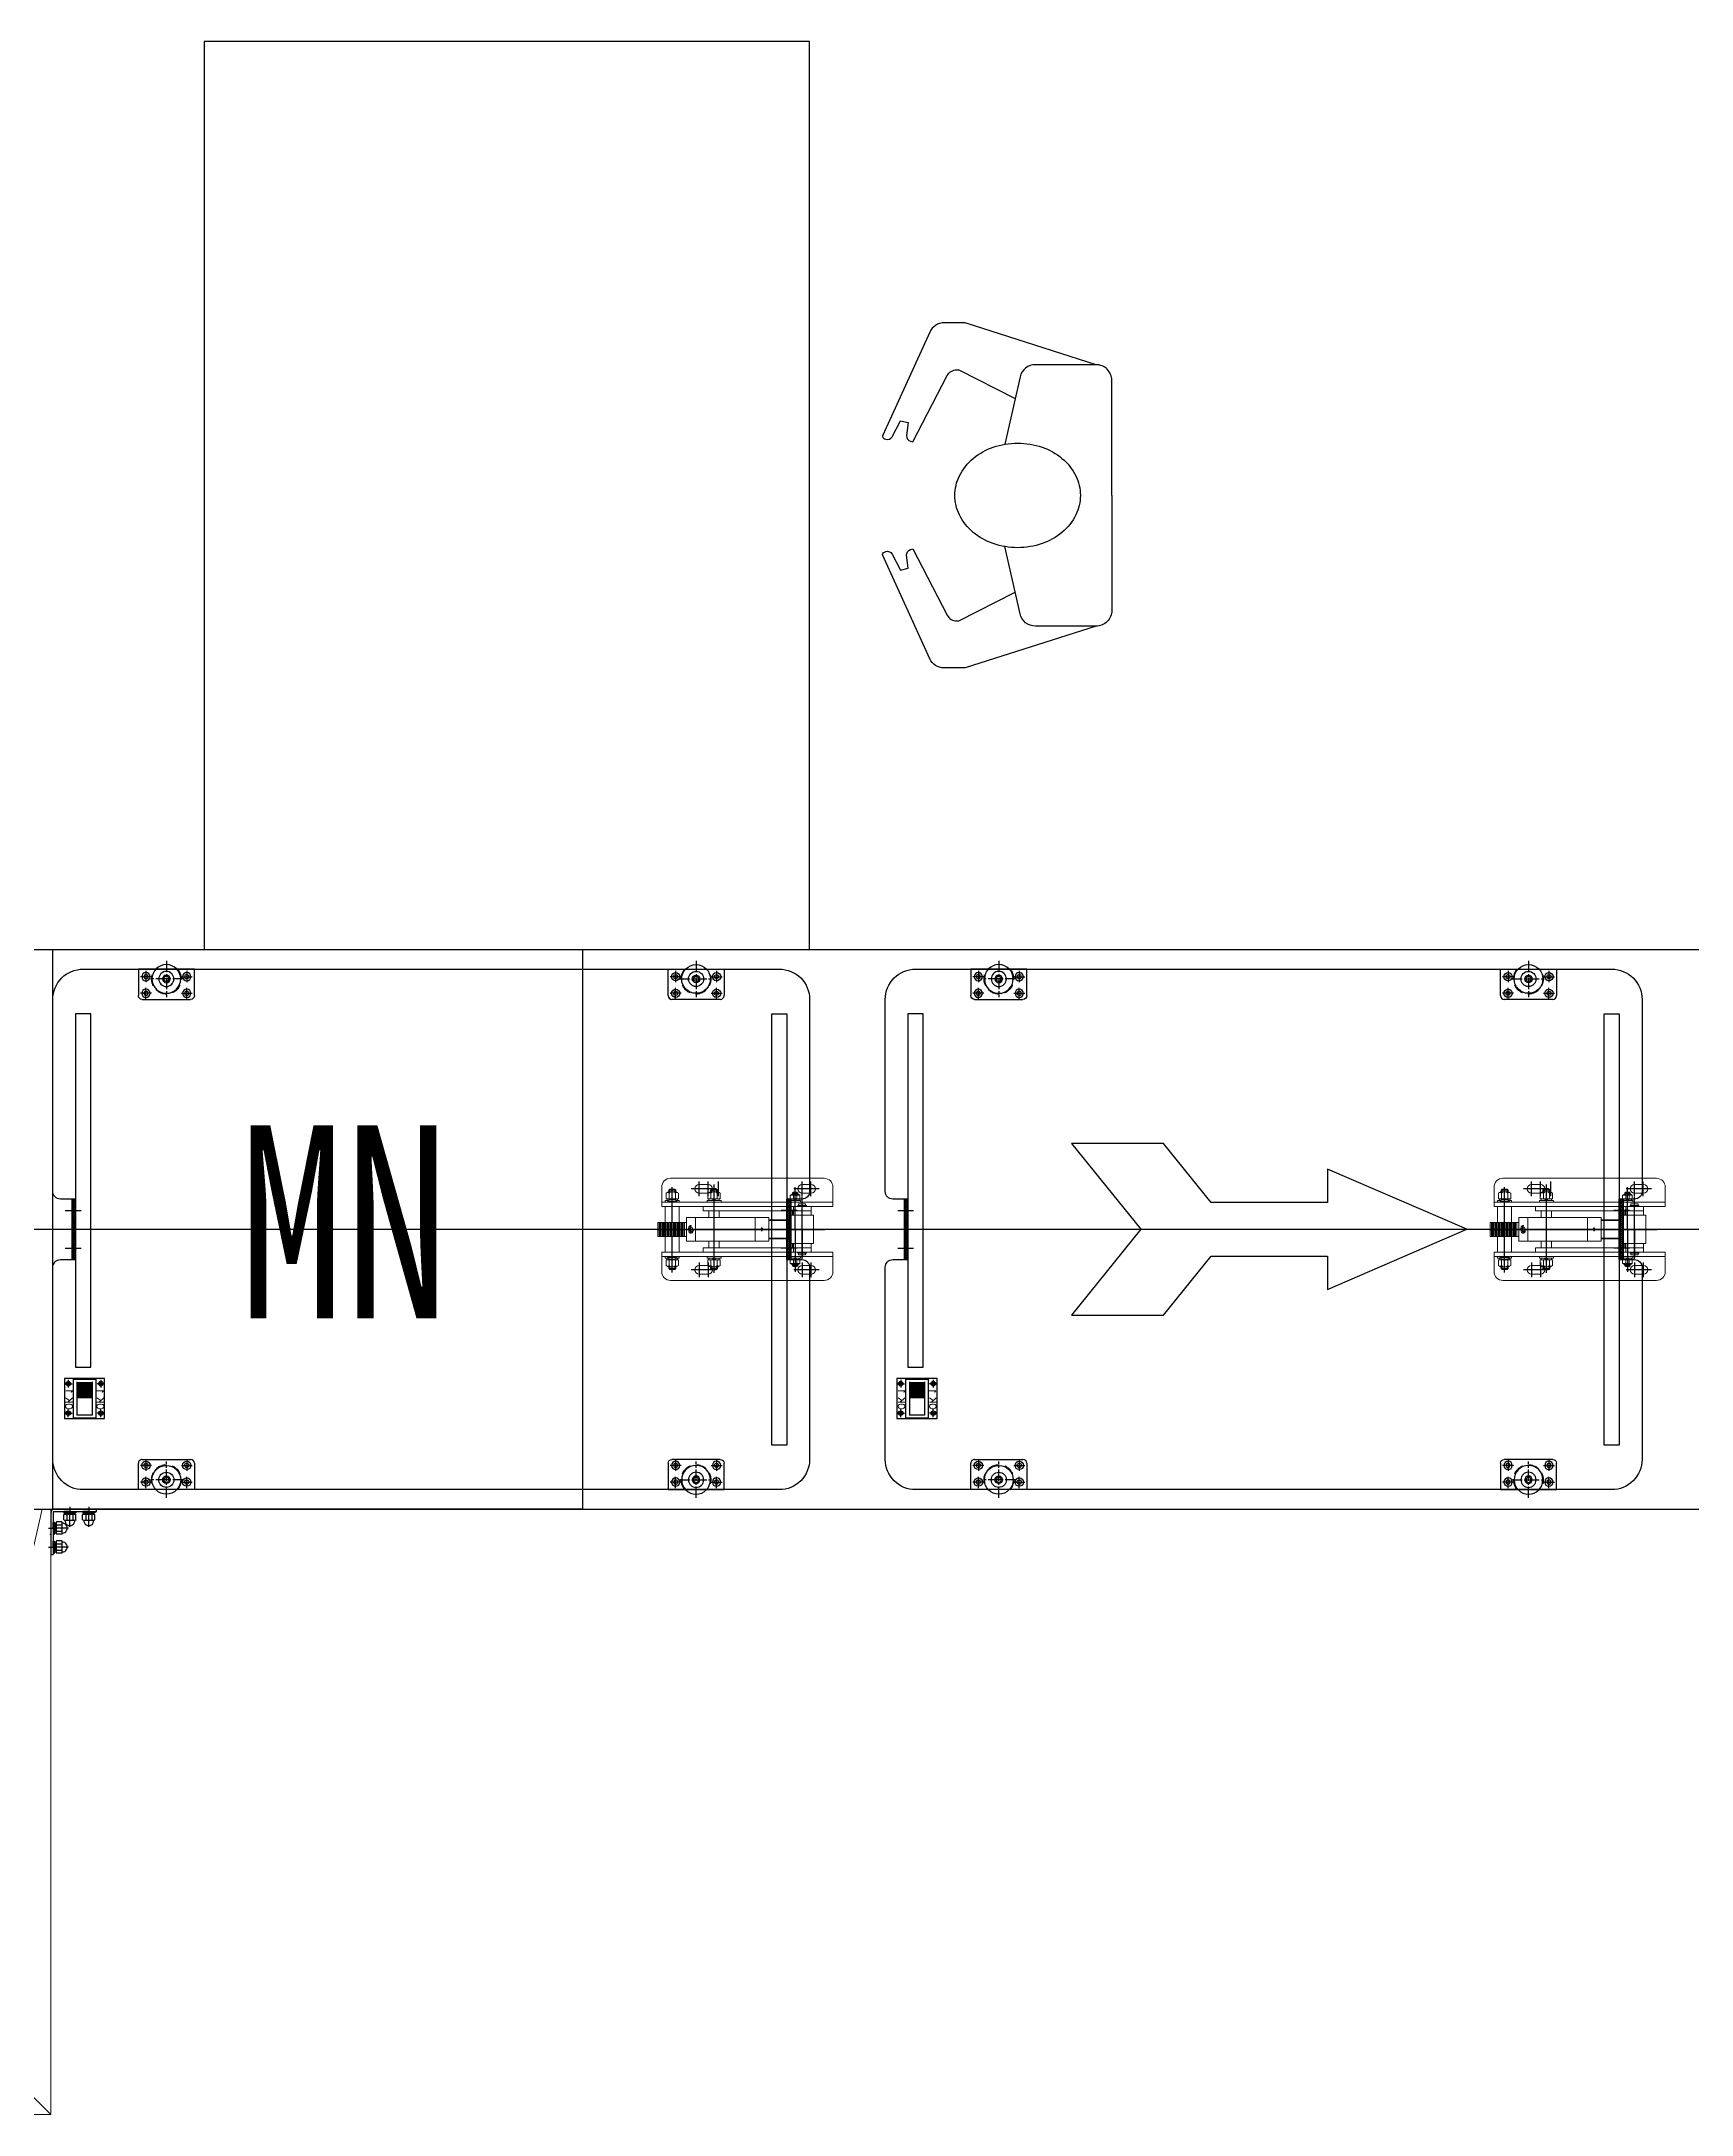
# Model space of a CAD drawing. Extents: x 539033 to 804858, y 468425 to 1263560.
# Drawn here: x 715061 to 717241, y 507701 to 510441 of the extents above; entities that cross this region are included whole.
import ezdxf

# ---------------------------------------------------------------- set-up
doc = ezdxf.new("R2010")
doc.units = 0
doc.header["$LTSCALE"] = 1000
doc.header["$MEASUREMENT"] = 0
for name, pattern in [('3', [5, 2.5, -1.25, 0, -1.25]), ('ACAD_ISO04W100', [30, 24, -3, 0, -3]), ('ACAD_ISO10W100', [18.5, 12, -3, 0.5, -3]), ('CENTER', [50.8, 31.75, -6.35, 6.35, -6.35]), ('CENTER2', [1.125, 0.75, -0.125, 0.125, -0.125]), ('CENTERX2', [4, 2.5, -0.5, 0.5, -0.5]), ('DASH', [0.35, 0.25, -0.1]), ('DASHDOT', [25.4, 12.7, -6.35, 0, -6.35]), ('DASHED', [0.75, 0.5, -0.25]), ('DASHED2', [0.375, 0.25, -0.125]), ('HIDDEN', [0.375, 0.25, -0.125])]:
    doc.linetypes.add(name, pattern=pattern)
doc.layers.get('0').update_dxf_attribs({"linetype": 'CONTINUOUS'})
for name, color, linetype in [('1', 1, 'DASHDOT'), ('11', 230, 'CONTINUOUS'), ('C', 1, 'CONTINUOUS'), ('center', 10, 'CENTER'), ('CONTINOUS', 3, 'CONTINUOUS'), ('DIAMENSION', 7, 'CONTINUOUS'), ('DIM', 6, 'CONTINUOUS'), ('L', 3, 'CONTINUOUS'), ('L2', 7, 'CONTINUOUS'), ('LAYER1', 4, 'CONTINUOUS'), ('实线', 7, 'CONTINUOUS'), ('流水线', 4, 'CONTINUOUS')]:
    doc.layers.add(name, color=color, linetype=linetype)
for name, color, linetype, lineweight in [('3', 7, 'ACAD_ISO04W100', 15), ('7', 7, '3', 9), ('CAXA0', 7, 'CONTINUOUS', 25), ('中心线', 1, 'ACAD_ISO10W100', 15), ('实线1', 3, 'CONTINUOUS', 35)]:
    doc.layers.add(name, color=color, linetype=linetype, lineweight=lineweight)
doc.styles.add('HZ1', font='', dxfattribs={"width": 0.8})
doc.styles.get("Standard").update_dxf_attribs({"font": 'txt.shx', "width": 0.7, "height": 500, "bigfont": 'hzdx.shx'})
doc.styles.get('HZ1').set_extended_font_data('SimSun')

# ---------------------------------------------------------------- blocks, each defined once
blk = doc.blocks.new('A$C71255F21')
for p, q in [((8.5, 14.2), (8.5, 2)), ((9, 16.2), (16, 16.2)), ((16, 12.1), (9, 12.1)), ((16, 4), (9, 4)), ((16.5, 14.2), (16.5, 2)), ((9, 0), (16, 0))]:
    blk.add_line(p, q)
for centre, radius, start, end in [((8, 8.1), 6.52, 85.7578, 274.2422), ((12.8, 14.2), 4.35, 152.2606, 207.7394), ((25.1, 8.1), 16.7, 165.9241, 194.0759), ((12.8, 2), 4.35, 152.2606, 207.7394), ((12.1, 14.2), 4.35, 332.2606, 27.7394), ((-0.2, 8.1), 16.7, 345.9241, 14.0759), ((12.1, 2), 4.35, 332.2606, 27.7394)]:
    blk.add_arc(centre, radius, start, end)
at = {"layer": 'LAYER1'}
blk.add_line((0, 8.1), (18.2, 8.1), dxfattribs=at)
blk = doc.blocks.new('A$C20C930E1')
for p, q in [((2.1, 14.1), (0, 14.1)), ((0, 14.1), (0, 12.4)), ((0, 12.4), (0, 3.5)), ((2.1, 8.8), (0, 8.2)), ((2.1, 7.2), (0, 6.5)), ((0, 1.9), (0, 3.6)), ((2.1, 1.9), (0, 1.9)), ((3.7, 16), (2.1, 16)), ((2.1, 16), (2.1, 14.1)), ((2.1, 14.1), (2.1, 3.5)), ((2.1, 1.9), (2.1, 12.5)), ((2.1, 0), (2.1, 1.9)), ((3.7, 8), (3.7, 16)), ((3.7, 8), (3.7, 0)), ((3.7, 0), (2.1, 0))]:
    blk.add_line(p, q)
blk = doc.blocks.new('A$C2E9F6F37')
for p, q in [((60, 63.3), (57, 63.3)), ((57, 7.3), (57, 63.3)), ((60, 8.3), (60, 63.3)), ((61.5, 36.3), (60, 36.3)), ((61.5, 36.3), (60, 36.3)), ((0, 6.3), (0, 3.3)), ((56, 6.3), (0, 6.3)), ((56, 3.3), (0, 3.3))]:
    blk.add_line(p, q)
for centre, radius, start, end in [((55.8, 7.5), 4.23, 272.1794, 10.501), ((56, 7.3), 1, 270, 0)]:
    blk.add_arc(centre, radius, start, end)
at = {"layer": 'center'}
for p, q in [((63.4, 53.3), (54.1, 53.3)), ((63.4, 28.3), (54.1, 28.3)), ((10, 0), (10, 9.8)), ((35, 0), (35, 9.8))]:
    blk.add_line(p, q, dxfattribs=at)
for name, p in [('A$C71255F21', (36.8, 45.1)), ('A$C20C930E1', (53.3, 45.3)), ('A$C71255F21', (36.8, 20.1)), ('A$C20C930E1', (53.3, 20.3))]:
    blk.add_blockref(name, p)
at = {"rotation": 270}
for name, p in [('A$C71255F21', (1.9, 26.4)), ('A$C20C930E1', (2, 10)), ('A$C71255F21', (26.9, 26.4)), ('A$C20C930E1', (27, 10))]:
    blk.add_blockref(name, p, dxfattribs=at)
blk = doc.blocks.new('A$C066E504F')
at = {"layer": 'L'}
for p, q in [((20, 79.8), (20, 0.2)), ((22, 73.3), (22, 6.7)), ((28, 73.3), (28, 6.7)), ((30, 79.8), (30, 0.2))]:
    blk.add_line(p, q, dxfattribs=at)
blk.add_lwpolyline([(49.3, 0), (30.6, 0, -0.331206), (29.8, 0.5), (27.9, 7, 0.331206), (27.2, 7.5), (22.8, 7.5, 0.331206), (22.1, 7), (20.2, 0.5, -0.331206), (19.4, 0), (0.7, 0, -0.414214), (0, 0.7), (0, 79.2, -0.414214), (0.7, 80), (19.4, 80, -0.331206), (20.2, 79.5), (22.1, 73, 0.331206), (22.8, 72.5), (27.2, 72.5, 0.331206), (27.9, 73), (29.8, 79.5, -0.331206), (30.6, 80), (49.3, 80, -0.414214), (50, 79.2), (50, 0.7, -0.414214)], format="xyb", close=True, dxfattribs=at)
for p in [(22.3, 72.7), (27.8, 72.7), (28, 6), (20, 0), (20, 0), (30, 0)]:
    blk.add_point(p, dxfattribs=at)
blk = doc.blocks.new('A$C4B97413C')
for p, q in [((4.6, 258), (4.6, 226.9)), ((4.6, 208), (4.6, 258)), ((4.6, 226.9), (4.6, 250.9)), ((14.6, 268), (19.1, 268)), ((92.6, 268), (19.1, 268)), ((29.1, 258), (29.1, 208)), ((39.1, 268), (68.1, 268)), ((78.1, 258), (78.1, 208)), ((102.6, 258), (102.6, 226.9)), ((102.6, 226.9), (102.6, 250.9)), ((0, 223), (6.6, 223)), ((4.2, 226.7), (4.6, 226.7)), ((4.2, 219.4), (4.2, 226.7)), ((4.2, 219.4), (4.6, 219.4)), ((4.6, 226.7), (4.6, 226.9)), ((4.6, 219.4), (4.6, 226.7)), ((4.6, 219.2), (4.6, 219.4)), ((51.1, 223), (56.1, 223)), ((53.6, 220.5), (53.6, 225.5)), ((107.2, 223), (100.6, 223)), ((102.6, 226.7), (102.6, 226.9)), ((103, 226.7), (102.6, 226.7)), ((102.6, 219.4), (102.6, 226.7)), ((103, 219.4), (102.6, 219.4)), ((102.6, 219.2), (102.6, 219.4)), ((102.6, 219.2), (102.6, 208)), ((103, 219.4), (103, 226.7)), ((4.6, 208), (102.6, 208)), ((8.6, 38), (8.6, 208)), ((11.6, 208), (11.6, 110)), ((14.6, 208), (14.6, 110)), ((19.6, 208), (19.6, 110)), ((22.6, 208), (22.6, 110)), ((26.6, 208), (26.6, 110)), ((29.6, 208), (29.6, 110)), ((34.6, 208), (34.6, 110)), ((37.6, 208), (37.6, 110)), ((42.6, 208), (42.6, 110)), ((64.6, 208), (64.6, 110)), ((69.6, 208), (69.6, 110)), ((72.6, 208), (72.6, 110)), ((77.6, 208), (77.6, 110)), ((80.6, 208), (80.6, 110)), ((84.6, 208), (84.6, 110)), ((87.6, 208), (87.6, 110)), ((92.6, 208), (92.6, 110)), ((95.6, 208), (95.6, 110)), ((98.6, 208), (98.6, 38)), ((11.6, 110), (8.6, 110)), ((26.6, 110), (8.6, 110)), ((19.6, 110), (14.6, 110)), ((26.6, 110), (22.6, 110)), ((34.6, 110), (29.6, 110)), ((42.6, 110), (37.6, 110)), ((69.6, 110), (64.6, 110)), ((77.6, 110), (72.6, 110)), ((84.6, 110), (80.6, 110)), ((82.6, 110), (98.6, 110)), ((92.6, 110), (87.6, 110)), ((98.6, 110), (95.6, 110)), ((98.6, 103), (8.6, 103)), ((8.6, 91.2), (13.6, 91.2)), ((98.6, 91.2), (93.6, 91.2)), ((23.6, 81.2), (23.6, 38)), ((83.6, 81.2), (83.6, 38)), ((98.6, 38), (8.6, 38)), ((83.6, 50.1), (23.6, 50.1)), ((38.1, 28), (38.1, 38)), ((69.1, 28), (38.1, 28)), ((46.1, 0), (46.1, 28)), ((61.1, 23.1), (61.1, 28)), ((69.1, 28), (69.1, 38)), ((58.1, 25), (46.1, 25)), ((61.1, 25), (58.1, 25)), ((58.1, 0), (58.1, 25)), ((61.1, 23.1), (61.1, 0)), ((58.1, 0), (46.1, 0)), ((58.1, 0), (61.1, 0))]:
    blk.add_line(p, q)
blk.add_lwpolyline([(53.6, 219.2), (50.3, 221.1), (50.3, 224.9), (53.6, 226.9), (56.9, 224.9), (56.9, 221.1)], close=True)
blk.add_circle((53.6, 223), 3.83)
for centre, radius, start, end in [((14.6, 258), 10, 90, 180), ((19.1, 258), 10, 0, 90), ((39.1, 258), 10, 90, 180), ((68.1, 258), 10, 0, 90), ((88.1, 258), 10, 90, 180), ((92.6, 258), 10, 0, 90), ((5.8, 223), 3.83, 114.4561, 245.5439), ((101.4, 223), 3.83, 294.4561, 65.5439), ((13.6, 81.2), 10, 0, 90), ((93.6, 81.2), 10, 90, 180)]:
    blk.add_arc(centre, radius, start, end)
at = {"layer": '中心线', "color": 1, "linetype": 'CENTER', "lineweight": 5, "ltscale": 0.3}
blk.add_line((53.6, 0), (53.6, 269.9), dxfattribs=at)
blk = doc.blocks.new('A$C08324176')
at = {"color": 1, "linetype": 'CENTERX2', "lineweight": 30, "ltscale": 0.005}
for p, q in [((20, 44), (20, 61.6)), ((100, 44), (100, 61.6)), ((32.2, 53), (8.3, 53)), ((20, 14.9), (20, 30.7)), ((87.8, 53), (111.7, 53)), ((100, 14.9), (100, 30.7)), ((31.8, 23), (8.2, 23)), ((88.2, 23), (111.8, 23))]:
    blk.add_line(p, q, dxfattribs=at)
at = {"color": 1, "linetype": 'CENTERX2', "lineweight": 30, "ltscale": 0.015}
blk.add_line((60, 0), (60, 77.2), dxfattribs=at)
at = {"layer": 'CONTINOUS', "lineweight": 30}
for p, q in [((0, 72.9), (0, 5.9)), ((0, 72.9), (120, 72.9)), ((0, 67.9), (120, 67.9)), ((25, 57.5), (15, 57.5)), ((95, 57.5), (105, 57.5)), ((120, 72.9), (120, 5.9)), ((25, 48.5), (15, 48.5)), ((25, 27.5), (15, 27.5)), ((95, 48.5), (105, 48.5)), ((95, 27.5), (105, 27.5)), ((3, 2.9), (117, 2.9)), ((25, 18.5), (15, 18.5)), ((95, 18.5), (105, 18.5))]:
    blk.add_line(p, q, dxfattribs=at)
for centre, radius, start, end in [((15, 53), 4.5, 90, 270), ((25, 53), 4.5, 270, 90), ((95, 53), 4.5, 90, 270), ((105, 53), 4.5, 270, 90), ((15, 23), 4.5, 90, 270), ((25, 23), 4.5, 270, 90), ((95, 23), 4.5, 90, 270), ((105, 23), 4.5, 270, 90), ((3, 5.9), 3, 180, 270), ((117, 5.9), 3, 270, 0)]:
    blk.add_arc(centre, radius, start, end, dxfattribs=at)
blk = doc.blocks.new('A$C059E2112')
at = {"color": 1, "linetype": 'CENTER', "ltscale": 0.2}
for p, q in [((13.5, 56), (2.1, 56)), ((29.6, 29.5), (0, 29.5)), ((19.7, 36.1), (19.7, 24.4)), ((13.3, 3), (2.1, 3))]:
    blk.add_line(p, q, dxfattribs=at)
at = {"linetype": 'Continuous'}
for p, q in [((5.3, 59), (3.7, 52.7)), ((9.1, 59), (5.5, 59)), ((9.3, 59), (10.9, 52.7)), ((3.7, 53), (3.7, 29.5)), ((10.9, 52.7), (3.7, 52.7)), ((3.7, 6), (3.7, 29.5)), ((10.9, 52.7), (10.9, 9.5)), ((25.7, 49.5), (25.7, 29.5)), ((25.7, 9.5), (25.7, 29.5)), ((5.3, 0), (3.7, 6.3)), ((10.9, 6.3), (3.7, 6.3)), ((9.1, 0), (5.5, 0)), ((9.3, 0), (10.9, 6.3)), ((10.9, 6.3), (10.9, 9.5))]:
    blk.add_line(p, q, dxfattribs=at)
at = {"linetype": 'DASHDOT', "ltscale": 0.5}
for p, q in [((25.7, 49.5), (10.9, 49.5)), ((25.7, 9.5), (10.9, 9.5))]:
    blk.add_line(p, q, dxfattribs=at)
at = {"linetype": 'Continuous'}
blk.add_circle((19.7, 29.5), 1.5, dxfattribs=at)
blk.add_arc((19.7, 29.5), 2, 270, 180, dxfattribs=at)
blk = doc.blocks.new('A$C7D0806E8')
at = {"lineweight": 18}
h = blk.add_hatch(dxfattribs=at)
h.set_pattern_fill('HEX', color=256, scale=50, angle=90, style=0)
h.set_pattern_definition([(180, (-65338.886, -27603.059), (4e-15, -10.8253175), [6.25, -12.5]), (300, (-65338.886, -27603.059), (9.375, 5.4126588), [6.25, -12.5]), (240, (-65345.136, -27603.059), (9.375, -5.4126588), [6.25, -12.5])])
h.paths.add_polyline_path([(412.5, 45), (362.5, 45), (362.5, 770), (412.5, 770)])
h = blk.add_hatch(dxfattribs=at)
h.set_pattern_fill('HEX', color=256, scale=50, angle=90, style=0)
h.set_pattern_definition([(7e-15, (66713.887, -27603.059), (4e-15, -10.8253175), [6.25, -12.5]), (240, (66713.887, -27603.059), (-9.375, 5.4126588), [6.25, -12.5]), (300, (66720.137, -27603.059), (-9.375, -5.4126588), [6.25, -12.5])])
h.paths.add_polyline_path([(962.5, 45), (1012.5, 45), (1012.5, 770), (962.5, 770)])
at = {"color": 1, "linetype": 'CENTER2'}
blk.add_line((687.5, 0), (687.5, 800), dxfattribs=at)
at = {"lineweight": 18}
for p in [(363.3, 770), (362.5, 769.3)]:
    blk.add_line(p, (362.5, 770), dxfattribs=at)
at = {"color": 3, "linetype": 'DASH'}
for p, q in [((449.5, 772), (422.5, 772)), ((449.5, 775), (449.5, 38)), ((925.5, 775), (925.5, 38)), ((925.5, 772), (952.5, 772)), ((452.5, 38), (422.5, 38)), ((922.5, 38), (952.5, 38))]:
    blk.add_line(p, q, dxfattribs=at)
at = {"color": 1, "linetype": 'CENTER', "lineweight": 18, "ltscale": 0.2}
for p, q in [((1002.5, 730), (372.5, 730)), ((1012.5, 85), (362.5, 85))]:
    blk.add_line(p, q, dxfattribs=at)
at = {"color": 1, "linetype": 'CENTER', "lineweight": 18}
for p, q in [((399.5, 735.8), (399.5, 723.9)), ((457.5, 735.9), (457.5, 723.7)), ((557.5, 735.4), (557.5, 723)), ((975.5, 735.8), (975.5, 723.9))]:
    blk.add_line(p, q, dxfattribs=at)
at = {"color": 1, "linetype": 'CENTER', "lineweight": 18, "ltscale": 0.02}
for p, q in [((437.5, 41.3), (437.5, 63.1)), ((937.5, 41.3), (937.5, 63.1)), ((437.5, 43.6), (437.5, 24.3)), ((937.5, 43.6), (937.5, 24.3))]:
    blk.add_line(p, q, dxfattribs=at)
at = {"lineweight": 18}
for points in [[(412.5, 45), (362.5, 45), (362.5, 770), (412.5, 770)], [(962.5, 45), (1012.5, 45), (1012.5, 770), (962.5, 770)]]:
    blk.add_lwpolyline(points, close=True, dxfattribs=at)
at = {"layer": 'C', "color": 3, "linetype": 'Continuous', "lineweight": 18}
for p, q in [((60, 0), (60, 800)), ((60, 800), (71.5, 800)), ((60, 800), (71.5, 800)), ((71.5, 800), (60, 800)), ((1315, 800), (60, 800)), ((71.5, 800), (83, 750)), ((171.5, 800), (183, 750)), ((1203.5, 800), (1192, 750)), ((1303.5, 800), (1292, 750)), ((1315, 800), (1303.5, 800)), ((1315, 800), (1303.5, 800)), ((1315, 0), (1315, 800)), ((83, 23), (83, 750)), ((183, 23), (183, 750)), ((1192, 23), (1192, 750)), ((1292, 23), (1292, 750)), ((60, 0), (83, 23)), ((1315, 0), (60, 0)), ((1292, 23), (83, 23)), ((1315, 0), (1292, 23))]:
    blk.add_line(p, q, dxfattribs=at)
for points in [[(160, 23), (160, 800), (171.5, 800), (160, 800)], [(1215, 23), (1215, 800), (1203.5, 800), (1215, 800)]]:
    blk.add_lwpolyline(points, dxfattribs=at)
at = {"layer": 'center', "linetype": 'CENTERX2', "lineweight": 18, "ltscale": 0.2}
for p, q in [((437.5, 78.3), (437.5, 91.7)), ((937.5, 78.3), (937.5, 91.7))]:
    blk.add_line(p, q, dxfattribs=at)
at = {"layer": 'DIAMENSION', "lineweight": 18}
for centre in [(437.5, 85), (937.5, 85)]:
    blk.add_circle(centre, 2.5, dxfattribs=at)
for centre, start, end in [((437.5, 85), 90, 0), ((937.5, 85), 180, 90)]:
    blk.add_arc(centre, 3, start, end, dxfattribs=at)
at = {"layer": 'L', "lineweight": 18}
for p, q in [((972.5, 740), (402.5, 740)), ((402.5, 720), (402.5, 740)), ((972.5, 720), (972.5, 740)), ((372.5, 737.5), (373.5, 738.5)), ((372.5, 737.5), (372.5, 722.5)), ((372.5, 733), (399.5, 733)), ((372.5, 727), (399.5, 727)), ((372.5, 722.5), (373.5, 721.5)), ((373.5, 738.5), (402.5, 738.5)), ((373.5, 738.5), (373.5, 733)), ((373.5, 727), (373.5, 721.5)), ((373.5, 721.5), (402.5, 721.5)), ((972.5, 720), (402.5, 720)), ((457.5, 733), (557.5, 733)), ((457.5, 727), (557.5, 727)), ((1001.5, 738.5), (972.5, 738.5)), ((1001.5, 721.5), (972.5, 721.5)), ((1002.5, 733), (975.5, 733)), ((1002.5, 727), (975.5, 727)), ((1001.5, 738.5), (1001.5, 733)), ((1002.5, 737.5), (1001.5, 738.5)), ((1001.5, 727), (1001.5, 721.5)), ((1002.5, 722.5), (1001.5, 721.5)), ((1002.5, 737.5), (1002.5, 722.5)), ((362.5, 92.5), (363.5, 93.5)), ((362.5, 92.5), (362.5, 77.5)), ((363.5, 93.5), (363.5, 76.5)), ((363.5, 93.5), (412.5, 93.5)), ((962.5, 95), (412.5, 95)), ((412.5, 75), (412.5, 95)), ((962.5, 75), (962.5, 95)), ((1011.5, 93.5), (962.5, 93.5)), ((1012.5, 92.5), (1011.5, 93.5)), ((1011.5, 93.5), (1011.5, 76.5)), ((1012.5, 92.5), (1012.5, 77.5)), ((362.5, 77.5), (363.5, 76.5)), ((363.5, 76.5), (412.5, 76.5)), ((962.5, 75), (412.5, 75)), ((1011.5, 76.5), (962.5, 76.5)), ((1012.5, 77.5), (1011.5, 76.5))]:
    blk.add_line(p, q, dxfattribs=at)
for centre, start, end in [((399.5, 730), 270, 90), ((457.5, 730), 90, 270), ((557.5, 730), 270, 90), ((975.5, 730), 90, 270)]:
    blk.add_arc(centre, 3, start, end, dxfattribs=at)
at = {"layer": '实线1', "lineweight": 18}
for p, q in [((452.5, 775), (422.5, 775)), ((452.5, 775), (422.5, 775)), ((452.5, 775), (422.5, 775)), ((452.5, 775), (422.5, 775)), ((422.5, 35), (422.5, 775)), ((452.5, 35), (452.5, 775)), ((922.5, 775), (952.5, 775)), ((922.5, 775), (952.5, 775)), ((922.5, 775), (952.5, 775)), ((922.5, 775), (952.5, 775)), ((922.5, 35), (922.5, 775)), ((952.5, 35), (952.5, 775)), ((452.5, 35), (422.5, 35)), ((922.5, 35), (952.5, 35))]:
    blk.add_line(p, q, dxfattribs=at)
at = {"linetype": 'DASHED2', "extrusion": (0, 0, -1), "zscale": -1, "rotation": 180}
blk.add_blockref('A$C2E9F6F37', (0, 803.3), dxfattribs=at)
at = {"linetype": 'DASHED2', "rotation": 180}
blk.add_blockref('A$C2E9F6F37', (1375, 803.3), dxfattribs=at)
at = {"color": 3, "lineweight": 18}
blk.add_blockref('A$C066E504F', (362.5, 690), dxfattribs=at)
at = {"color": 3, "lineweight": 18, "extrusion": (0, 0, -1), "zscale": -1}
blk.add_blockref('A$C066E504F', (-1012.5, 690), dxfattribs=at)
at = {"lineweight": 18}
for name, p, rotation in [('A$C4B97413C', (504.4, 663.6), 270), ('A$C08324176', (610.5, 550), 90)]:
    blk.add_blockref(name, p, dxfattribs=dict(at, rotation=rotation))
at = {"color": 3, "lineweight": 18, "extrusion": (0, 0, -1), "zscale": -1, "rotation": 180}
blk.add_blockref('A$C066E504F', (-362.5, 125), dxfattribs=at)
at = {"color": 3, "lineweight": 18, "rotation": 180}
blk.add_blockref('A$C066E504F', (1012.5, 125), dxfattribs=at)
at = {"layer": '实线', "color": 7, "lineweight": 18, "extrusion": (0, 0, -1), "zscale": -1, "rotation": 180}
blk.add_blockref('A$C059E2112', (-519.9, 759.5), dxfattribs=at)
at = {"layer": '实线', "color": 7, "lineweight": 18, "rotation": 180}
blk.add_blockref('A$C059E2112', (534.4, 634.5), dxfattribs=at)
blk = doc.blocks.new('A$C02164963')
for p, q in [((0, 53), (0, 0)), ((53, 53), (0, 53)), ((11.5, 53), (11.5, 0)), ((11.5, 52), (41.5, 52)), ((16.5, 48.5), (16.5, 4.5)), ((36.5, 48.5), (36.5, 4.5)), ((41.5, 53), (41.5, 0)), ((53, 0), (53, 53)), ((11.5, 1), (41.5, 1)), ((36.5, 4.5), (16.5, 4.5)), ((0, 0), (53, 0))]:
    blk.add_line(p, q)
at = {"color": 1, "linetype": 'CENTER'}
for p, q in [((0, 46), (10, 46)), ((5, 51), (5, 41)), ((53, 46), (43, 46)), ((48, 51), (48, 41)), ((0, 7), (10, 7)), ((5, 2), (5, 12)), ((53, 7), (43, 7)), ((48, 2), (48, 12))]:
    blk.add_line(p, q, dxfattribs=at)
at = {"const_width": 20}
blk.add_lwpolyline([(26.5, 26.5), (26.5, 48.5)], dxfattribs=at)
for centre, radius in [((5, 46), 3), ((5, 46), 1.5), ((48, 46), 3), ((48, 46), 1.5), ((5, 7), 3), ((5, 7), 1.5), ((48, 7), 3), ((48, 7), 1.5)]:
    blk.add_circle(centre, radius)
at = {"text_generation_flag": 4}
for s, p in [('1', (1.7, 32.2)), ('1', (42.6, 32.2)), ('OK', (1.5, 11.8)), ('OK', (42.9, 11.8))]:
    blk.add_text(s, height=9, rotation=90, dxfattribs=at).set_placement(p)
blk = doc.blocks.new('A$C21B97B69')
at = {"color": 4}
for p, q in [((0, 40), (74, 40)), ((0, 5), (0, 40)), ((74, 40), (74, 5)), ((69, 0), (5, 0))]:
    blk.add_line(p, q, dxfattribs=at)
at = {"color": 1, "linetype": 'CENTER2', "ltscale": 0.02}
for p, q in [((17.2, 30), (2.7, 30)), ((10, 37.9), (10, 22.7)), ((37, 51), (37, 2.9)), ((56.8, 30), (71.3, 30)), ((64, 37.9), (64, 22.7)), ((17.2, 8), (2.7, 8)), ((10, 0.1), (10, 15.3)), ((13.6, 27), (60.4, 27)), ((32, 27), (41.8, 27)), ((56.8, 8), (71.3, 8)), ((64, 0.1), (64, 15.3))]:
    blk.add_line(p, q, dxfattribs=at)
at = {"color": 4}
for centre, radius in [((10, 30), 5.5), ((10, 30), 2.75), ((37, 27), 19), ((37, 27), 10), ((37, 27), 5), ((37, 27), 3.38), ((64, 30), 5.5), ((64, 30), 2.75), ((10, 8), 5.5), ((10, 8), 2.75), ((64, 8), 5.5), ((64, 8), 2.75)]:
    blk.add_circle(centre, radius, dxfattribs=at)
at = {"color": 4, "linetype": 'HIDDEN', "lineweight": 9, "ltscale": 0.06}
blk.add_arc((36.9, 27), 20, 139.3169, 40.6831, dxfattribs=at)
at = {"color": 4}
for centre, start, end in [((5, 5), 180, 270), ((69, 5), 270, 0)]:
    blk.add_arc(centre, 5, start, end, dxfattribs=at)
blk = doc.blocks.new('A$C2E146BF2')
h = blk.add_hatch()
h.set_pattern_fill('ANSI37', color=2, scale=15, style=0)
h.set_pattern_definition([(135, (109616.842, 27284.7453), (1.325825215, 1.325825215), []), (45, (109616.842, 27284.7453), (1.325825215, -1.325825215), [])])
h.paths.add_polyline_path([(30, 395), (25, 395), (25, 315), (30, 315)])
h = blk.add_hatch()
h.set_pattern_fill('ANSI37', color=2, scale=15, style=0)
h.set_pattern_definition([(45, (-108616.8856, 27284.7453), (-1.325825215, 1.325825215), []), (135, (-108616.8856, 27284.7453), (-1.325825215, -1.325825215), [])])
h.paths.add_polyline_path([(970, 395), (975, 395), (975, 315), (970, 315)])
at = {"color": 1, "linetype": 'CENTER'}
for p, q in [((16.4, 380), (37.3, 380)), ((983.5, 380), (962.6, 380)), ((16.4, 330), (37.3, 330)), ((983.5, 330), (962.6, 330))]:
    blk.add_line(p, q, dxfattribs=at)
at = {"color": 4}
blk.add_lwpolyline([(10, 395, -0.414214), (0, 405), (0, 659, -0.414214), (40, 699), (960, 699, -0.414214), (1000, 659), (1000, 405, -0.414214), (990, 395), (970, 395), (970, 315), (990, 315, -0.414214), (1000, 305), (1000, 51, -0.414214), (960, 11), (40, 11, -0.414214), (0, 51), (0, 305, -0.414214), (10, 315), (30, 315), (30, 395)], format="xyb", close=True, dxfattribs=at)
for points in [[(30, 395), (25, 395), (25, 315), (30, 315)], [(970, 395), (975, 395), (975, 315), (970, 315)]]:
    blk.add_lwpolyline(points, close=True, dxfattribs=at)
at = {"layer": 'CAXA0', "lineweight": 25}
for points in [[(30, 640), (30, 173.1), (50, 173.1), (50, 640)], [(950, 70), (950, 640), (970, 640), (970, 70)]]:
    blk.add_lwpolyline(points, close=True, dxfattribs=at)
at = {"linetype": 'ByBlock', "xscale": -1}
blk.add_blockref('A$C21B97B69', (187, 659), dxfattribs=at)
at = {"linetype": 'ByBlock'}
blk.add_blockref('A$C21B97B69', (813, 659), dxfattribs=at)
blk.add_blockref('A$C02164963', (15.4, 105))
at = {"linetype": 'ByBlock', "rotation": 180}
blk.add_blockref('A$C21B97B69', (187, 51), dxfattribs=at)
at = {"linetype": 'ByBlock', "xscale": -1, "rotation": 180}
blk.add_blockref('A$C21B97B69', (813, 51), dxfattribs=at)
blk = doc.blocks.new('A$C49301FC4')
at = {"color": 1}
blk.add_lwpolyline([(173.7, 73.3), (318.5, 73.3), (318.5, 31.9), (491.5, 106.7), (318.5, 181.6), (318.5, 140.2), (173.7, 140.2), (114.6, 213.5), (0, 213.5), (86.1, 106.7), (0, 0), (114.6, 0)], close=True, dxfattribs=at)
blk = doc.blocks.new('工位')
at = {"layer": '11', "color": 230}
for points in [[(-208.3, -155.1), (-275, 53.2), (-275, 87.1, -0.294108), (-260.3, 109.9), (-95.9, 184.6, -0.446254), (-90.2, 182.1), (-89.5, 180, -0.364113), (-93.5, 170), (-119, 156.4), (-116, 144.5), (-95.4, 146.7, -0.368169), (-86.4, 140.6), (-85.3, 136.6), (-191, 82, 0.280456), (-200, 67.2), (-200, 63.5), (-154.3, -26.2)], [(208.3, -155.1), (275, 53.2), (275, 87.1, 0.294108), (260.3, 109.9), (95.9, 184.6, 0.446254), (90.2, 182.1), (89.5, 180, 0.364113), (93.5, 170), (119, 156.4), (116, 144.5), (95.4, 146.7, 0.368169), (86.4, 140.6), (85.3, 136.6), (191, 82, -0.280456), (200, 67.2), (200, 63.5), (154.3, -26.2)], [(0, -180.1), (-183.3, -180.1, -0.414214), (-208.3, -155.1), (-208.3, -58.4, -0.350404), (-188.9, -34.1), (-81.6, -9.8)], [(0, -180.1), (183.3, -180.1, 0.414214), (208.3, -155.1), (208.3, -58.4, 0.350404), (188.9, -34.1), (81.6, -9.8)]]:
    blk.add_lwpolyline(points, format="xyb", dxfattribs=at)
blk.add_lwpolyline([(0, 69.9, 0.115836), (-31.1, 62.6, 0.104065), (-58.9, 40.6, 0.09084), (-76.8, 8.9, 0.083285), (-83.3, -30.1, 0.083285), (-76.8, -69.2, 0.09084), (-58.9, -100.8, 0.104065), (-31.1, -122.8, 0.115836), (0, -130.1, 0.115836), (31.1, -122.8, 0.104065), (58.9, -100.8, 0.09084), (76.8, -69.2, 0.083285), (83.3, -30.1, 0.083285), (76.8, 8.9, 0.09084), (58.9, 40.6, 0.104065), (31.1, 62.6, 0.115836)], format="xyb", close=True, dxfattribs=at)
blk = doc.blocks.new('A$C048B24C4')
blk.add_blockref('工位', (275, 180.1))
blk = doc.blocks.new('555')
at = {"xscale": -1, "rotation": 180}
blk.add_blockref('A$C048B24C4', (-275, 250), dxfattribs=at)
blk = doc.blocks.new('A$C2E7C497D')
at = {"xscale": -1}
blk.add_blockref('555', (275, 114.8), dxfattribs=at)
blk = doc.blocks.new('A$C64297987')
at = {"layer": '流水线', "linetype": 'DASHED', "rotation": 180}
blk.add_blockref('A$C2E7C497D', (550, 364.8), dxfattribs=at)
blk = doc.blocks.new('A$C1BEA0190')
at = {"layer": '流水线', "linetype": 'DASHED'}
blk.add_blockref('A$C64297987', (0, 0), dxfattribs=at)
blk = doc.blocks.new('A$C31781135')
at = {"layer": 'C', "color": 7, "linetype": 'Continuous', "xscale": -0.6, "yscale": 0.6, "zscale": 0.6, "rotation": 180}
blk.add_blockref('A$C1BEA0190', (0, 218.9), dxfattribs=at)
blk = doc.blocks.new('A$C5F623BC8')
at = {"layer": 'DIM', "linetype": 'Continuous', "xscale": 3.6, "yscale": 3.6, "zscale": 3.6}
blk.add_blockref('A$C31781135', (0, 0), dxfattribs=at)
blk = doc.blocks.new('A$C3CBE0720')
at = {"layer": '7', "linetype": 'Continuous', "xscale": -0.384, "yscale": 0.384, "zscale": 0.384, "rotation": 180}
blk.add_blockref('A$C5F623BC8', (0, 302.6), dxfattribs=at)
blk = doc.blocks.new('A$C55651892')
at = {"linetype": 'ByBlock'}
blk.add_blockref('A$C3CBE0720', (0, 0), dxfattribs=at)
blk = doc.blocks.new('A$C458E0670')
at = {"linetype": 'ByBlock', "xscale": -1}
blk.add_blockref('A$C55651892', (456.2, 0), dxfattribs=at)
blk = doc.blocks.new('0')
at = {"layer": 'L2', "rotation": 90}
blk.add_blockref('A$C458E0670', (-163.5, -202.4), dxfattribs=at)
blk = doc.blocks.new('A$C0F10309A')
at = {"color": 5, "linetype": 'DASHED', "xscale": -1, "rotation": 270}
blk.add_blockref('0', (202.4, 466), dxfattribs=at)
blk = doc.blocks.new('A$C226D065B')
at = {"xscale": -1, "rotation": 180}
blk.add_blockref('A$C0F10309A', (0, 302.6), dxfattribs=at)
blk = doc.blocks.new('A$C4D7979D7')
at = {"layer": '1', "linetype": 'CENTERX2'}
for p, q in [((18.2, 121), (51.6, 121)), ((29.1, 111.2), (29.1, 130.7)), ((40.7, 111.2), (40.7, 130.7)), ((50, 67.5), (50, 123.5)), ((154.2, 121), (187.6, 121)), ((157.1, 125), (157.1, 8.3)), ((165.1, 111.2), (165.1, 130.7)), ((176.7, 111.2), (176.7, 130.7)), ((212.4, 124.7), (212.4, 11.7)), ((40.8, 106.5), (40.8, 24.5)), ((40.8, 67.5), (40.8, 104.6)), ((232.4, 67.5), (10.9, 67.5)), ((16.9, 67.5), (232.3, 67.5)), ((40.8, 67.5), (40.8, 30.3)), ((50, 67.5), (50, 11.5)), ((94, 69.8), (94, 64.8)), ((187.7, 72.4), (187.7, 61.8)), ((18.2, 14), (51.6, 14)), ((29.1, 23.7), (29.1, 4.2)), ((40.7, 23.7), (40.7, 4.2)), ((151.2, 23.7), (151.2, 4.2)), ((154.2, 14), (187.6, 14)), ((165.1, 23.7), (165.1, 4.2)), ((176.7, 23.7), (176.7, 4.2))]:
    blk.add_line(p, q, dxfattribs=at)
at = {"layer": '3', "linetype": 'Continuous'}
for p, q in [((0, 97.7), (0, 123.3)), ((11.6, 134.9), (214.7, 134.9)), ((43.6, 112.6), (46.5, 114.3)), ((43.6, 107.2), (43.6, 112.6)), ((56.4, 112.6), (43.6, 112.6)), ((46.5, 115.5), (47.7, 116.7)), ((46.5, 114.3), (46.5, 115.5)), ((53.5, 115.5), (46.5, 115.5)), ((53.5, 114.3), (46.5, 114.3)), ((47.7, 114.3), (47.7, 116.7)), ((52.3, 116.7), (47.7, 116.7)), ((47.7, 107.2), (47.7, 112.6)), ((52.3, 114.3), (52.3, 116.7)), ((53.5, 115.5), (52.3, 116.7)), ((52.3, 107.2), (52.3, 112.6)), ((53.5, 114.3), (53.5, 115.5)), ((56.4, 112.6), (53.5, 114.3)), ((56.4, 107.2), (56.4, 112.6)), ((149, 115.4), (151.9, 117.1)), ((149, 107.8), (149, 115.4)), ((162.4, 117.1), (151.9, 117.1)), ((152.5, 119.4), (153.7, 120.6)), ((161.8, 119.4), (152.5, 119.4)), ((152.5, 119.4), (152.5, 117.1)), ((153.1, 115.4), (153.1, 107.8)), ((160.6, 120.6), (153.7, 120.6)), ((153.7, 120.6), (153.7, 117.1)), ((160.6, 120.6), (160.6, 117.1)), ((160.6, 120.6), (161.8, 119.4)), ((161.2, 115.4), (161.2, 107.8)), ((161.8, 119.4), (161.8, 117.1)), ((165.3, 115.4), (162.4, 117.1)), ((165.3, 107.8), (165.3, 115.4)), ((204.2, 115.4), (207.1, 117.1)), ((204.2, 107.8), (204.2, 115.4)), ((217.6, 117.1), (207.1, 117.1)), ((207.7, 119.4), (208.9, 120.6)), ((217, 119.4), (207.7, 119.4)), ((207.7, 119.4), (207.7, 117.1)), ((208.3, 115.4), (208.3, 107.8)), ((208.9, 120.6), (208.9, 117.1)), ((215.8, 120.6), (208.9, 120.6)), ((215.8, 120.6), (215.8, 117.1)), ((215.8, 120.6), (217, 119.4)), ((216.4, 115.4), (216.4, 107.8)), ((217, 119.4), (217, 117.1)), ((220.5, 115.4), (217.6, 117.1)), ((220.5, 107.8), (220.5, 115.4)), ((226.3, 97.7), (226.3, 123.3)), ((0, 103.5), (226.3, 103.5)), ((0, 97.7), (226.3, 97.7)), ((25.7, 67.5), (25.7, 86.1)), ((25.7, 86.1), (55.9, 86.1)), ((28.7, 86.1), (28.7, 91.9)), ((52, 91.9), (28.7, 91.9)), ((29, 91.9), (29, 97.7)), ((29, 91.9), (171.5, 91.9)), ((46.6, 98.9), (34.9, 98.9)), ((34.9, 97.7), (34.9, 98.9)), ((36.1, 98.9), (36.1, 101.2)), ((45.5, 101.2), (36.1, 101.2)), ((45.2, 98.9), (36.4, 98.9)), ((45.2, 97.7), (36.4, 97.7)), ((59.3, 97.7), (40.7, 97.7)), ((43, 103.5), (43, 105.4)), ((57, 105.4), (43, 105.4)), ((57, 103.5), (43, 103.5)), ((56.4, 107.2), (43.6, 107.2)), ((44.5, 105.4), (44.5, 107.2)), ((45.5, 98.9), (45.5, 101.2)), ((46.6, 97.7), (46.6, 98.9)), ((48.2, 107.2), (50, 105.4)), ((50, 107.2), (51.9, 105.4)), ((52, 91.9), (52, 97.7)), ((52, 91.9), (52, 86.1)), ((52.3, 86.1), (52.3, 91.9)), ((53.5, 86.1), (53.5, 91.9)), ((55.5, 105.4), (55.5, 107.2)), ((55.9, 67.5), (55.9, 86.1)), ((57, 103.5), (57, 105.4)), ((84.7, 83.2), (84.7, 51.8)), ((102.7, 83.2), (84.7, 83.2)), ((102.7, 83.2), (102.7, 51.8)), ((181.8, 82.9), (102.7, 82.9)), ((166.4, 105.4), (147.8, 105.4)), ((147.8, 103.5), (147.8, 105.4)), ((166.4, 103.5), (147.8, 103.5)), ((165.3, 107.8), (149, 107.8)), ((150.2, 105.4), (150.2, 107.8)), ((150.2, 82.9), (150.2, 91.9)), ((154.7, 107.8), (157.1, 105.4)), ((157.1, 107.8), (159.6, 105.4)), ((164.1, 105.4), (164.1, 107.8)), ((164.1, 82.9), (164.1, 91.9)), ((166.4, 105.4), (166.4, 103.5)), ((171.5, 91.9), (171.5, 97.7)), ((181.8, 83.2), (181.8, 51.8)), ((193.5, 83.2), (181.8, 83.2)), ((193.5, 83.2), (193.5, 51.8)), ((203.1, 103.5), (203.1, 105.4)), ((207.7, 105.4), (203.1, 105.4)), ((203.1, 76.8), (203.1, 97.7)), ((220.5, 107.8), (204.2, 107.8)), ((205.4, 105.4), (205.4, 107.8)), ((218.2, 104.7), (206.2, 104.7)), ((206.2, 103.5), (206.2, 104.7)), ((207.7, 104.7), (207.7, 107)), ((217, 107), (207.7, 107)), ((216.8, 104.7), (207.9, 104.7)), ((209.9, 107.8), (210.7, 107)), ((212.4, 107.8), (213.2, 107)), ((217, 104.7), (217, 107)), ((221.7, 105.4), (217, 105.4)), ((218.2, 103.5), (218.2, 104.7)), ((219.3, 105.4), (219.3, 107.8)), ((221.7, 105.4), (221.7, 103.5)), ((221.7, 76.8), (221.7, 97.7)), ((25.7, 67.5), (25.7, 48.8)), ((59.1, 73.3), (55.9, 73.3)), ((55.9, 67.5), (55.9, 48.8)), ((59.1, 61.6), (55.9, 61.6)), ((59.1, 80.2), (59.1, 54.7)), ((84.7, 80.2), (59.1, 80.2)), ((84.7, 79.1), (59.1, 79.1)), ((84.7, 55.8), (59.1, 55.8)), ((193.5, 76.8), (231.3, 76.8)), ((193.5, 58.2), (231.3, 58.2)), ((196.4, 76.8), (196.4, 58.2)), ((197.8, 76.8), (197.8, 58.2)), ((199.3, 76.8), (199.3, 58.2)), ((200.7, 76.8), (200.7, 58.2)), ((202.2, 76.8), (202.2, 58.2)), ((203.1, 58.2), (203.1, 37.2)), ((203.6, 76.8), (203.6, 58.2)), ((205.1, 76.8), (205.1, 58.2)), ((206.5, 76.8), (206.5, 58.2)), ((208, 76.8), (208, 58.2)), ((209.4, 76.8), (209.4, 58.2)), ((210.9, 76.8), (210.9, 58.2)), ((212.4, 76.8), (212.4, 58.2)), ((213.8, 76.8), (213.8, 58.2)), ((215.3, 76.8), (215.3, 58.2)), ((216.7, 76.8), (216.7, 58.2)), ((218.2, 76.8), (218.2, 58.2)), ((219.6, 76.8), (219.6, 58.2)), ((221.1, 76.8), (221.1, 58.2)), ((221.7, 58.2), (221.7, 37.2)), ((222.5, 76.8), (222.5, 58.2)), ((224, 76.8), (224, 58.2)), ((225.4, 76.8), (225.4, 58.2)), ((226.9, 76.8), (226.9, 58.2)), ((228.3, 76.8), (228.3, 58.2)), ((229.8, 76.8), (229.8, 58.2)), ((231.3, 76.8), (231.3, 58.2)), ((0, 37.2), (226.3, 37.2)), ((0, 37.2), (0, 11.6)), ((0, 31.4), (226.3, 31.4)), ((25.7, 48.8), (55.9, 48.8)), ((28.7, 48.8), (28.7, 43)), ((52, 43), (28.7, 43)), ((29, 43), (171.5, 43)), ((29, 43), (29, 37.2)), ((35, 37.2), (35, 36.1)), ((46.6, 36.1), (35, 36.1)), ((36.1, 36.1), (36.1, 33.7)), ((45.5, 33.7), (36.1, 33.7)), ((45.2, 37.2), (36.4, 37.2)), ((45.2, 36.1), (36.4, 36.1)), ((59.3, 37.2), (40.7, 37.2)), ((57, 31.4), (43, 31.4)), ((43, 31.4), (43, 29.5)), ((57, 29.5), (43, 29.5)), ((56.4, 27.7), (43.6, 27.7)), ((43.6, 27.7), (43.6, 22.3)), ((44.5, 29.5), (44.5, 27.7)), ((45.5, 36.1), (45.5, 33.7)), ((46.6, 37.2), (46.6, 36.1)), ((47.7, 27.7), (47.7, 22.3)), ((48.2, 27.7), (50, 29.5)), ((50, 27.7), (51.9, 29.5)), ((52, 43), (52, 48.8)), ((52, 43), (52, 37.2)), ((52.3, 48.8), (52.3, 43)), ((52.3, 27.7), (52.3, 22.3)), ((53.5, 48.8), (53.5, 43)), ((55.5, 29.5), (55.5, 27.7)), ((56.4, 27.7), (56.4, 22.3)), ((57, 31.4), (57, 29.5)), ((84.7, 54.7), (59.1, 54.7)), ((102.7, 51.8), (84.7, 51.8)), ((181.8, 52), (102.7, 52)), ((166.4, 31.4), (147.8, 31.4)), ((147.8, 31.4), (147.8, 29.5)), ((166.4, 29.5), (147.8, 29.5)), ((150.2, 52), (150.2, 43)), ((150.2, 29.5), (150.2, 27.1)), ((154.7, 27.1), (157.1, 29.5)), ((157.1, 27.1), (159.6, 29.5)), ((164.1, 52), (164.1, 43)), ((164.1, 29.5), (164.1, 27.1)), ((166.4, 29.5), (166.4, 31.4)), ((171.5, 43), (171.5, 37.2)), ((193.5, 51.8), (181.8, 51.8)), ((203.1, 31.4), (203.1, 29.5)), ((207.7, 29.5), (203.1, 29.5)), ((205.4, 29.5), (205.4, 27.1)), ((206.4, 31.4), (206.4, 30.2)), ((218.2, 30.2), (206.4, 30.2)), ((207.7, 30.2), (207.7, 27.9)), ((217, 27.9), (207.7, 27.9)), ((216.8, 30.2), (207.9, 30.2)), ((209.9, 27.1), (210.7, 27.9)), ((212.4, 27.1), (213.2, 27.9)), ((217, 30.2), (217, 27.9)), ((221.7, 29.5), (217, 29.5)), ((218.2, 31.4), (218.2, 30.2)), ((219.3, 29.5), (219.3, 27.1)), ((221.7, 29.5), (221.7, 31.4)), ((226.3, 37.2), (226.3, 11.6)), ((56.4, 22.3), (43.6, 22.3)), ((43.6, 22.3), (46.5, 20.6)), ((53.5, 20.6), (46.5, 20.6)), ((46.5, 20.6), (46.5, 19.4)), ((46.5, 19.4), (47.7, 18.3)), ((53.5, 19.4), (46.5, 19.4)), ((47.7, 20.6), (47.7, 18.3)), ((52.3, 18.3), (47.7, 18.3)), ((52.3, 20.6), (52.3, 18.3)), ((53.5, 19.4), (52.3, 18.3)), ((56.4, 22.3), (53.5, 20.6)), ((53.5, 20.6), (53.5, 19.4)), ((165.3, 27.1), (149, 27.1)), ((149, 27.1), (149, 19.5)), ((149, 19.5), (151.9, 17.8)), ((162.4, 17.8), (151.9, 17.8)), ((152.5, 15.5), (152.5, 17.8)), ((161.8, 15.5), (152.5, 15.5)), ((152.5, 15.5), (153.7, 14.3)), ((153.1, 19.5), (153.1, 27.1)), ((153.7, 14.3), (153.7, 17.8)), ((160.6, 14.3), (153.7, 14.3)), ((160.6, 14.3), (160.6, 17.8)), ((160.6, 14.3), (161.8, 15.5)), ((161.2, 19.5), (161.2, 27.1)), ((161.8, 15.5), (161.8, 17.8)), ((165.3, 19.5), (162.4, 17.8)), ((165.3, 27.1), (165.3, 19.5)), ((204.2, 27.1), (204.2, 19.5)), ((220.5, 27.1), (204.2, 27.1)), ((204.2, 19.5), (207.1, 17.8)), ((217.6, 17.8), (207.1, 17.8)), ((207.7, 15.5), (207.7, 17.8)), ((217, 15.5), (207.7, 15.5)), ((207.7, 15.5), (208.9, 14.3)), ((208.3, 19.5), (208.3, 27.1)), ((208.9, 14.3), (208.9, 17.8)), ((215.8, 14.3), (208.9, 14.3)), ((215.8, 14.3), (215.8, 17.8)), ((215.8, 14.3), (217, 15.5)), ((216.4, 19.5), (216.4, 27.1)), ((217, 15.5), (217, 17.8)), ((220.5, 19.5), (217.6, 17.8)), ((220.5, 27.1), (220.5, 19.5)), ((11.6, 0), (214.7, 0))]:
    blk.add_line(p, q, dxfattribs=at)
for points in [[(40.7, 115.1), (29.1, 115.1, -1), (29.1, 126.8), (40.7, 126.8, -1)], [(176.7, 115.1), (165.1, 115.1, -1), (165.1, 126.8), (176.7, 126.8, -1)], [(40.7, 8.1), (29.1, 8.1, -1), (29.1, 19.8), (40.7, 19.8, -1)], [(176.7, 8.1), (165.1, 8.1, -1), (165.1, 19.8), (176.7, 19.8, -1)]]:
    blk.add_lwpolyline(points, format="xyb", close=True, dxfattribs=at)
blk.add_lwpolyline([(92.6, 67.5), (93.3, 66.2), (94.8, 66.2), (95.5, 67.5), (94.8, 68.7), (93.3, 68.7)], close=True, dxfattribs=at)
blk.add_circle((94, 67.5), 1.47, dxfattribs=at)
for centre, radius, start, end in [((11.6, 123.3), 11.6, 90, 180), ((45.6, 110.5), 2.88, 44.9863, 106.9138), ((50, 111.2), 2.71, 30.8315, 149.1685), ((54.4, 110.5), 2.88, 73.0862, 135.0137), ((151, 113.3), 2.88, 44.9863, 106.9138), ((157.2, 111.5), 5.65, 90.1385, 136.2587), ((157.1, 111.5), 5.65, 43.7413, 89.8615), ((163.2, 113.3), 2.88, 73.0862, 135.0137), ((206.3, 113.3), 2.88, 44.9863, 106.9138), ((212.4, 111.5), 5.65, 90.1385, 136.2587), ((212.3, 111.5), 5.65, 43.7413, 89.8615), ((214.7, 123.3), 11.6, 0, 90), ((218.5, 113.3), 2.88, 73.0862, 135.0137), ((11.6, 11.6), 11.6, 180, 270), ((45.6, 24.4), 2.88, 253.0862, 315.0137), ((50, 23.7), 2.71, 210.8315, 329.1685), ((54.4, 24.4), 2.88, 224.9863, 286.9138), ((151, 21.6), 2.88, 253.0862, 315.0137), ((157.2, 23.4), 5.65, 223.7413, 269.8615), ((157.1, 23.4), 5.65, 270.1385, 316.2587), ((163.2, 21.6), 2.88, 224.9863, 286.9138), ((206.3, 21.6), 2.88, 253.0862, 315.0137), ((212.4, 23.4), 5.65, 223.7413, 269.8615), ((212.3, 23.4), 5.65, 270.1385, 316.2587), ((214.7, 11.6), 11.6, 270, 0), ((218.5, 21.6), 2.88, 224.9863, 286.9138)]:
    blk.add_arc(centre, radius, start, end, dxfattribs=at)
for major_axis, ratio, start_param, end_param in [((0, 5.23), 0.646868, 2.866308, 7.562214), ((0, 3.29), 0.665997, 3.141593, 9.424778)]:
    blk.add_ellipse((187.7, 67.5), major_axis=major_axis, ratio=ratio, start_param=start_param, end_param=end_param, dxfattribs=at)

msp = doc.modelspace()

# ---------------------------------------------------------------- linework, layer by layer
at = {"color": 3}
for p, q in [((698845.6, 509240.9), (745565.6, 509240.9)), ((698845.6, 508500.9), (745565.6, 508500.9))]:
    msp.add_line(p, q, dxfattribs=at)
at = {"color": 1, "linetype": 'CENTER'}
msp.add_line((698845.6, 508870.9), (745565.6, 508870.9), dxfattribs=at)
at = {"color": 0}
msp.add_lwpolyline([(715275.7, 509240.9), (716075.7, 509240.9), (716075.7, 510440.9), (715275.7, 510440.9), (715275.7, 509240.9)], dxfattribs=at)
at = {"color": 3}
msp.add_lwpolyline([(715775.7, 509240.9), (715775.7, 508500.9), (715075.7, 508500.9), (715075.7, 509240.9), (715775.7, 509240.9)], dxfattribs=at)

# ---------------------------------------------------------------- block references
at = {"rotation": 90}
msp.add_blockref('A$C226D065B', (716475.1, 509612.8), dxfattribs=at)
at = {"linetype": 'ByBlock'}
for name, p in [('A$C2E146BF2', (715075.7, 508515.8)), ('A$C2E146BF2', (716175.7, 508515.8)), ('A$C7D0806E8', (713758.2, 507700.9))]:
    msp.add_blockref(name, p, dxfattribs=at)
at = {"xscale": 1.0625, "yscale": 1.0625, "zscale": 1.0625}
msp.add_blockref('A$C49301FC4', (716421.8, 508757.5), dxfattribs=at)
at = {"color": 1, "rotation": 180}
for p in [(716106.6, 508938.3), (717206.5, 508938.3)]:
    msp.add_blockref('A$C4D7979D7', p, dxfattribs=at)

# ---------------------------------------------------------------- texts
at = {"style": 'HZ1', "width": 0.8}
msp.add_text('MN', height=255, dxfattribs=at).set_placement((715322.2, 508753.4))

doc.saveas('drawing.dxf')
